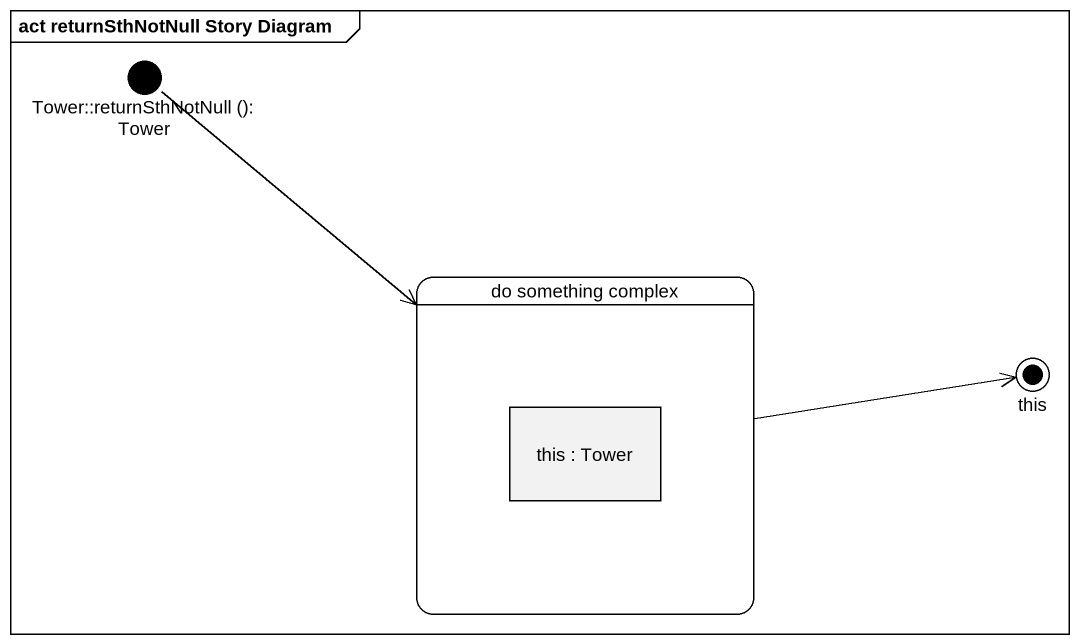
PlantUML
@startuml
mainframe act returnSthNotNull Story Diagram
hide empty description
state "Tower::returnSthNotNull (): Tower" as Tower_returnSthNotNull_Tower <<start>>
state "do something complex" as do_something_complex {
  state "this : Tower" as this_2 <<object>>
}
state this <<end>>
Tower_returnSthNotNull_Tower --> do_something_complex
do_something_complex -right-> this
@enduml
